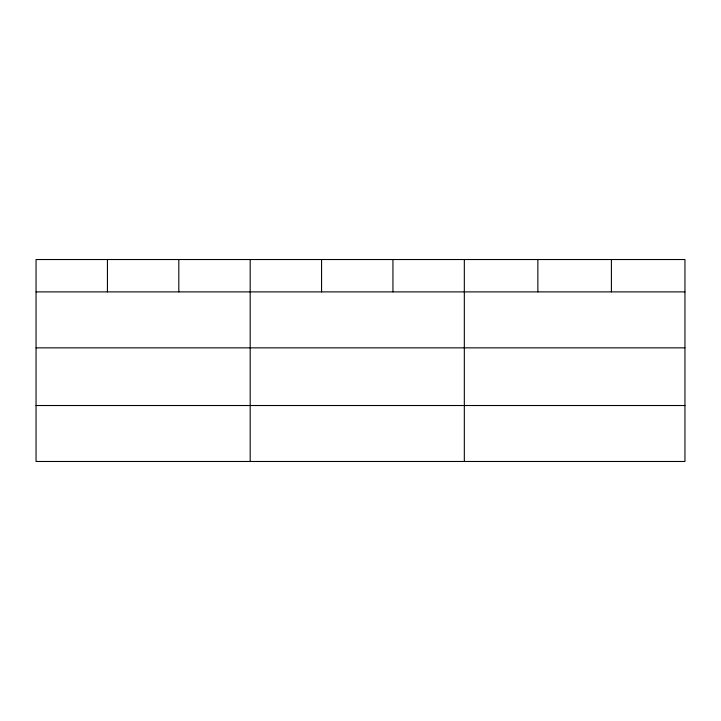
<?xml version="1.0" encoding="UTF-8"?>
<svg xmlns="http://www.w3.org/2000/svg" width="721" height="721" viewBox="0 0 721 721"><rect width="100%" height="100%" fill="white"/><g stroke="black" fill="none" stroke-linecap="round" stroke-linejoin="round"><path stroke-width="1.08" d="M684.95 347.855L684.95 259.524L36.05 259.524L36.05 461.476L684.95 461.476L684.95 347.855L36.05 347.855M36.05 291.888L684.95 291.888M36.05 405.517L684.95 405.517M611.408 259.524L611.408 291.888M537.866 259.524L537.866 291.888M464.324 259.524L464.324 461.476M392.945 259.524L392.945 291.888M321.566 259.524L321.566 291.888M250.187 259.524L250.187 461.476M178.808 259.524L178.808 291.888M107.429 259.524L107.429 291.888"/></g></svg>
